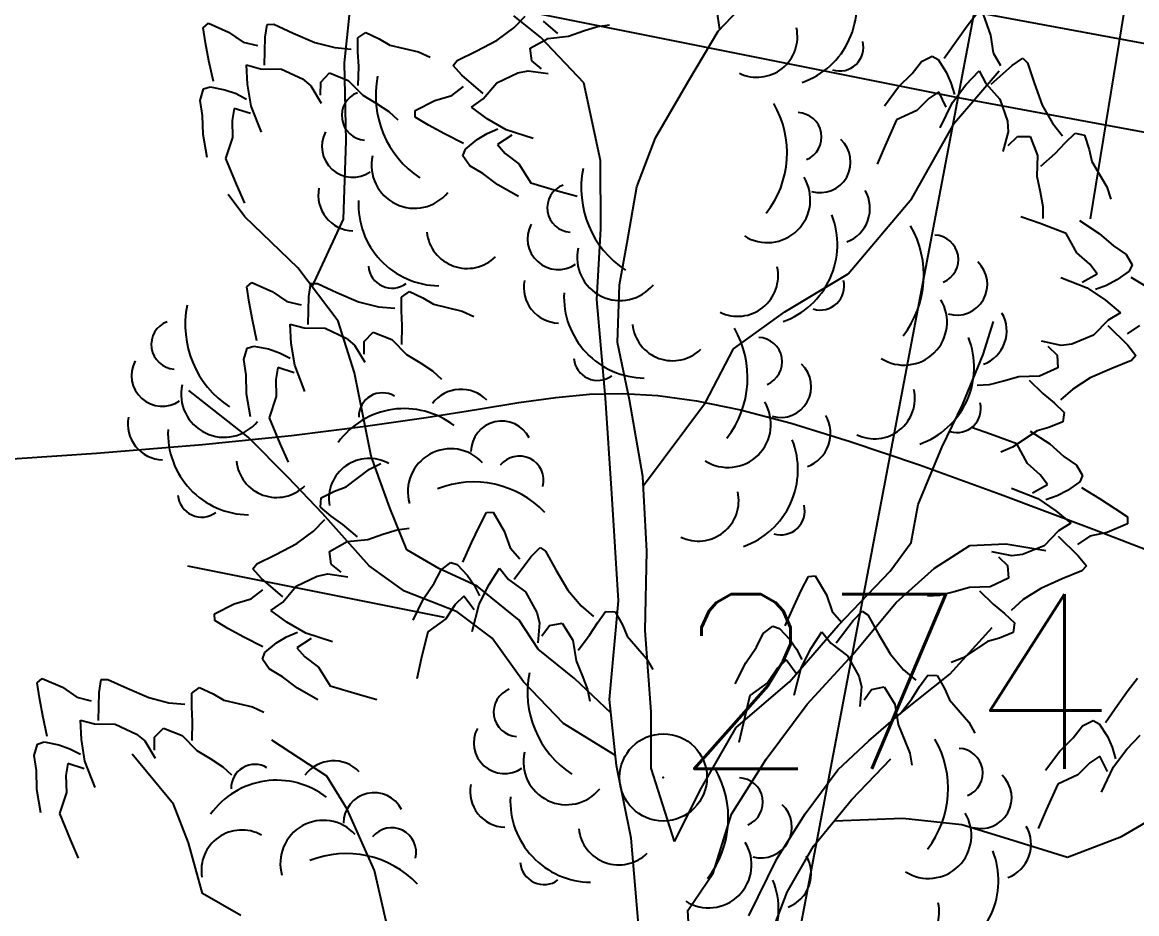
# Model space of a CAD drawing. Header units: millimetres. Extents: x 524954 to 526204, y 9523489 to 9524010.
# Drawn here: x 525439.51 to 525445.9, y 9523640.86 to 9523645.97 of the extents above; entities that cross this region are included whole.
import ezdxf

# ---------------------------------------------------------------- set-up
doc = ezdxf.new("R2010")
doc.units = ezdxf.units.MM
doc.header["$PDMODE"] = 32
doc.header["$PDSIZE"] = 0.5
for name, pattern in [('ACAD_ISO12W100', [21, 12, -3, 0, -3, 0, -3]), ('AXES2', [28.575, 19.05, -3.175, 3.175, -3.175]), ('T1', [13, 3, -10])]:
    doc.linetypes.add(name, pattern=pattern)
for name, color, linetype in [('Arbre', 34, 'ACAD_ISO12W100'), ('CN_05_00', 6, 'Continuous'), ("Route - Bretelle d'entrée - Tabulations", 7, 'Continuous'), ('Route - Route de la corniche de Brazzaville - Restitution en plan - Axe', 1, 'AXES2'), ('Route - Route de la corniche de Brazzaville - Restitution en plan - GEM_1_2TPC', 7, 'Continuous'), ('Route - Route de la corniche de Brazzaville - Restitution en plan - GEM_VOIE 1', 7, 'Continuous'), ('Route - Route de la corniche de Brazzaville - Tabulations', 7, 'Continuous'), ('TopoAlt', 3, 'Continuous'), ('TOPOJIS', 7, 'Continuous')]:
    doc.layers.add(name, color=color, linetype=linetype)
doc.styles.add('Simplex 1.0', font='Simplex.shx', dxfattribs={"width": 0.99, "height": 1})

# ---------------------------------------------------------------- blocks, each defined once
blk = doc.blocks.new('TCPOINT M')
at = {"color": 0}
blk.add_point((0, 0), dxfattribs=at)
at = {"layer": 'TopoAlt', "style": 'Simplex 1.0', "width": 0.99}
blk.add_attdef('ALT', (0.15, 0.15), '', height=1, dxfattribs=at)
blk = doc.blocks.new('v088')
at = {"linetype": 'Continuous'}
for p, q in [((0.3448, 10.1217), (0.2693, 10.6145)), ((-1.8059, 9.9306), (-1.7492, 10.4915)), ((0.3358, 10.1122), (0.6339, 10.4293)), ((-0.6834, 10.0784), (-0.8352, 10.1996)), ((0.1676, 9.8288), (0.3358, 10.1122)), ((-0.4354, 9.8162), (-0.6834, 10.0784)), ((-1.7966, 9.483), (-1.8059, 9.9306)), ((1.6901, 9.587), (1.945, 9.8846)), ((-0.339, 9.3704), (-0.4354, 9.8162)), ((-0.0246, 9.5014), (0.1676, 9.8288)), ((1.4442, 9.1527), (1.6901, 9.587)), ((-1.8121, 9.0349), (-1.7966, 9.483)), ((-0.1306, 9.2193), (-0.0246, 9.5014)), ((-0.337, 8.9787), (-0.339, 9.3704)), ((-0.1861, 8.901), (-0.1306, 9.2193)), ((-2.3783, 9.048), (-2.4742, 9.1766)), ((1.08, 8.7222), (1.4442, 9.1527)), ((-2.0737, 8.7558), (-2.3783, 9.048)), ((-1.992, 8.6473), (-1.8121, 9.0349)), ((-0.3597, 8.574), (-0.337, 8.9787)), ((-0.2308, 8.6575), (-0.1861, 8.901)), ((-1.8434, 8.4497), (-2.0737, 8.7558)), ((0.7177, 8.5032), (1.08, 8.7222)), ((-0.2426, 8.3277), (-0.2308, 8.6575)), ((-0.3105, 8.0091), (-0.3597, 8.574)), ((0.4236, 8.2918), (0.7177, 8.5032)), ((-1.7501, 8.1531), (-1.8434, 8.4497)), ((1.8546, 8.2596), (1.9129, 8.4473)), ((-0.1735, 7.9995), (-0.2426, 8.3277)), ((0.2621, 7.9837), (0.4236, 8.2918)), ((1.7363, 7.971), (1.8546, 8.2596)), ((-1.6531, 7.6763), (-1.7501, 8.1531)), ((-2.3581, 7.786), (-2.6995, 8.0525)), ((-0.2742, 7.4626), (-0.3105, 8.0091)), ((-0.0959, 7.5596), (-0.1735, 7.9995)), ((-0.0934, 7.5087), (0.2621, 7.9837)), ((1.617, 7.726), (1.7363, 7.971)), ((-2.1294, 7.5544), (-2.3581, 7.786)), ((-1.5474, 7.38), (-1.6531, 7.6763)), ((1.4808, 7.3998), (1.617, 7.726)), ((-1.9323, 7.3471), (-2.1294, 7.5544)), ((-0.0745, 7.1309), (-0.0959, 7.5596)), ((-0.2365, 6.8477), (-0.2742, 7.4626)), ((-1.6648, 7.048), (-1.9323, 7.3471)), ((-1.4491, 7.1395), (-1.5474, 7.38)), ((1.4418, 7.1813), (1.4808, 7.3998)), ((1.3209, 7.0171), (1.4418, 7.1813)), ((1.5755, 7.0348), (1.778, 7.1634)), ((1.778, 7.1634), (1.983, 7.1739)), ((1.983, 7.1739), (2.2139, 7.1352)), ((-1.2665, 7.0314), (-1.4491, 7.1395)), ((-0.0837, 6.6768), (-0.0745, 7.1309)), ((-1.4628, 6.9029), (-1.6648, 7.048)), ((-1.0467, 6.9303), (-1.2665, 7.0314)), ((1.3557, 6.8374), (1.5755, 7.0348)), ((1.0227, 6.7061), (1.3209, 7.0171)), ((-1.1618, 6.7848), (-1.4628, 6.9029)), ((-0.8063, 6.7363), (-1.0467, 6.9303)), ((-0.2869, 6.2807), (-0.2365, 6.8477)), ((1.107, 6.54), (1.3557, 6.8374)), ((-0.9597, 6.6336), (-1.1618, 6.7848)), ((-0.6972, 6.5707), (-0.8063, 6.7363)), ((-0.0491, 6.2111), (-0.0837, 6.6768)), ((0.7433, 6.3831), (1.0227, 6.7061)), ((1.6628, 6.4272), (1.906, 6.6935)), ((-0.7803, 6.3824), (-0.9597, 6.6336)), ((-0.4884, 6.4009), (-0.6972, 6.5707)), ((0.8455, 6.2546), (1.107, 6.54)), ((-0.2789, 6.2036), (-0.4884, 6.4009)), ((1.3814, 6.2037), (1.6628, 6.4272)), ((-0.5514, 6.1446), (-0.7803, 6.3824)), ((0.4379, 6.1217), (0.7433, 6.3831)), ((-0.2479, 5.9022), (-0.2869, 6.2807)), ((-0.0486, 5.8877), (-0.0491, 6.2111)), ((0.6096, 5.9388), (0.8455, 6.2546)), ((1.1982, 6.0444), (1.3814, 6.2037)), ((-0.2539, 5.9607), (-0.5514, 6.1446)), ((0.2399, 5.7756), (0.4379, 6.1217)), ((-1.9071, 5.8427), (-2.2223, 6.0475)), ((1.0213, 5.879), (1.1982, 6.0444)), ((-2.7868, 5.6812), (-3.0229, 5.9686)), ((1.0995, 5.7065), (1.3247, 5.9413)), ((-0.1646, 5.4873), (-0.2479, 5.9022)), ((0.0846, 5.4676), (-0.0486, 5.8877)), ((0.4109, 5.6237), (0.6096, 5.9388)), ((0.8338, 5.6263), (1.0213, 5.879)), ((-1.7911, 5.6523), (-1.9071, 5.8427)), ((0.0846, 5.4676), (0.2399, 5.7756)), ((2.6462, 5.4963), (3.1193, 5.7735)), ((0.8812, 5.4407), (1.0995, 5.7065)), ((-2.7013, 5.4591), (-2.7868, 5.6812)), ((-1.6346, 5.3011), (-1.7911, 5.6523)), ((0.3061, 5.2857), (0.4109, 5.6237)), ((0.6713, 5.3679), (0.8338, 5.6263)), ((1.0006, 5.5861), (1.394, 5.6007)), ((1.394, 5.6007), (1.7306, 5.5642)), ((1.7306, 5.5642), (1.9997, 5.4827)), ((2.3377, 5.3779), (2.6462, 5.4963)), ((-2.6206, 5.1685), (-2.7013, 5.4591)), ((-0.1073, 4.8293), (-0.1646, 5.4873)), ((0.7312, 5.1764), (0.8812, 5.4407)), ((1.9997, 5.4827), (2.3377, 5.3779)), ((0.5102, 5.0412), (0.6713, 5.3679)), ((-1.5592, 4.9668), (-1.6346, 5.3011)), ((0.1613, 5.0712), (0.3061, 5.2857)), ((0.6191, 4.888), (0.7312, 5.1764)), ((-2.4003, 5.0425), (-2.6206, 5.1685)), ((0.1717, 4.8724), (0.1613, 5.0712))]:
    blk.add_line(p, q, dxfattribs=at)
at = {"color": 3, "linetype": 'Continuous'}
for p, q in [((-2.6162, 10.1323), (-2.587, 10.1577)), ((-2.587, 10.1577), (-2.4712, 10.1066)), ((-0.8359, 10.1311), (-0.7709, 10.1978)), ((-0.5833, 10.0982), (-0.6662, 10.1688)), ((1.7617, 10.1424), (1.8156, 10.2117)), ((1.8541, 10.2078), (1.8964, 10.0886)), ((-2.6028, 10.0456), (-2.6162, 10.1323)), ((-2.4712, 10.1066), (-2.3879, 10.0492)), ((-2.2608, 10.0773), (-2.2494, 10.1511)), ((-2.2494, 10.1511), (-2.2113, 10.1522)), ((-2.2113, 10.1522), (-2.101, 10.101)), ((-2.101, 10.101), (-1.977, 10.0475)), ((-1.7301, 10.0737), (-1.6848, 10.1049)), ((-1.6848, 10.1049), (-1.6075, 10.069)), ((-0.9313, 10.0604), (-0.8359, 10.1311)), ((-0.5231, 10.0829), (-0.4378, 10.1134)), ((-0.4378, 10.1134), (-0.3559, 10.1397)), ((-0.3559, 10.1397), (-0.2873, 10.1487)), ((1.7002, 10.0578), (1.7617, 10.1424)), ((-2.5835, 9.9428), (-2.6028, 10.0456)), ((-2.3879, 10.0492), (-2.3057, 10.0298)), ((-2.2643, 9.9167), (-2.2608, 10.0773)), ((-1.977, 10.0475), (-1.8618, 10.0181)), ((-1.7305, 9.9947), (-1.7301, 10.0737)), ((-1.6075, 10.069), (-1.5466, 10.0327)), ((-1.5466, 10.0327), (-1.3822, 9.9939)), ((-1.0512, 9.9981), (-0.9313, 10.0604)), ((-0.7431, 10.0152), (-0.6418, 10.0712)), ((-0.6418, 10.0712), (-0.5231, 10.0829)), ((1.631, 9.9578), (1.7002, 10.0578)), ((1.8964, 10.0886), (1.9118, 9.9886)), ((-1.8618, 10.0181), (-1.7691, 10.0099)), ((-1.7254, 9.9105), (-1.7305, 9.9947)), ((-1.3822, 9.9939), (-1.316, 9.9632)), ((-1.1606, 9.945), (-1.0512, 9.9981)), ((-0.7336, 9.9427), (-0.7431, 10.0152)), ((1.5002, 9.9386), (1.5617, 9.9693)), ((1.5617, 9.9693), (1.5963, 9.9501)), ((1.9118, 9.9886), (1.9541, 9.9155)), ((-2.5582, 9.8238), (-2.5835, 9.9428)), ((-2.3678, 9.9191), (-2.2883, 9.8969)), ((-2.3619, 9.8077), (-2.3678, 9.9191)), ((-1.7277, 9.8016), (-1.7254, 9.9105)), ((-1.1838, 9.9148), (-1.1606, 9.945)), ((-1.1339, 9.8592), (-1.1838, 9.9148)), ((-0.677, 9.8958), (-0.7336, 9.9427)), ((1.4463, 9.8693), (1.5002, 9.9386)), ((1.5963, 9.9501), (1.6425, 9.877)), ((1.9002, 9.8078), (2.0195, 9.9155)), ((2.0195, 9.9155), (2.081, 9.9578)), ((2.081, 9.9578), (2.1079, 9.9309)), ((2.1079, 9.9309), (2.1464, 9.8155)), ((-2.2883, 9.8969), (-2.1685, 9.895)), ((-2.1685, 9.895), (-2.0471, 9.8386)), ((-2.0471, 9.8386), (-1.9997, 9.7992)), ((-1.9432, 9.8199), (-1.893, 9.873)), ((-1.893, 9.873), (-1.7856, 9.8299)), ((-1.0116, 9.755), (-1.1339, 9.8592)), ((-0.9342, 9.8156), (-0.8138, 9.874)), ((-0.8138, 9.874), (-0.7533, 9.8858)), ((-0.7533, 9.8858), (-0.6387, 9.8698)), ((1.3694, 9.7924), (1.4463, 9.8693)), ((1.6425, 9.877), (1.6694, 9.8155)), ((1.7541, 9.8039), (1.831, 9.8847)), ((1.831, 9.8847), (1.8695, 9.8116)), ((-2.634, 9.7155), (-2.6142, 9.7814)), ((-2.6142, 9.7814), (-2.5764, 9.7933)), ((-2.5764, 9.7933), (-2.4916, 9.7768)), ((-2.4916, 9.7768), (-2.4283, 9.7541)), ((-2.3419, 9.6831), (-2.3619, 9.8077)), ((-1.9997, 9.7992), (-1.9397, 9.7002)), ((-1.9438, 9.7464), (-1.9432, 9.8199)), ((-1.7856, 9.8299), (-1.7015, 9.7452)), ((-1.1923, 9.7429), (-1.1254, 9.7944)), ((-1.0114, 9.724), (-0.9342, 9.8156)), ((1.2886, 9.6847), (1.3694, 9.7924)), ((1.6694, 9.8155), (1.6887, 9.7501)), ((1.6771, 9.7039), (1.7541, 9.8039)), ((1.8695, 9.8116), (1.9502, 9.7232)), ((2.1464, 9.8155), (2.1926, 9.6885)), ((-2.6206, 9.6288), (-2.634, 9.7155)), ((-2.4283, 9.7541), (-2.3676, 9.7232)), ((-1.7015, 9.7452), (-1.624, 9.6985)), ((-1.4022, 9.6572), (-1.2895, 9.7147)), ((-1.2895, 9.7147), (-1.1923, 9.7429)), ((-1.0789, 9.6763), (-1.0114, 9.724)), ((1.5425, 9.727), (1.4733, 9.6578)), ((1.6002, 9.7655), (1.5425, 9.727)), ((1.6425, 9.677), (1.6002, 9.7655)), ((1.9502, 9.7232), (1.9925, 9.5962)), ((-2.4395, 9.6694), (-2.4511, 9.6011)), ((-2.3461, 9.6395), (-2.4395, 9.6694)), ((-2.2831, 9.5325), (-2.3419, 9.6831)), ((-1.624, 9.6985), (-1.5519, 9.6516)), ((-1.5519, 9.6516), (-1.5015, 9.6041)), ((-1.401, 9.6186), (-1.4022, 9.6572)), ((-0.9888, 9.6106), (-1.0789, 9.6763)), ((1.4733, 9.6578), (1.3579, 9.6039)), ((1.6079, 9.5578), (1.6771, 9.7039)), ((2.1926, 9.6885), (2.2503, 9.5847)), ((-2.6175, 9.52), (-2.6206, 9.6288)), ((-2.4511, 9.6011), (-2.4483, 9.5032)), ((-1.3254, 9.5742), (-1.401, 9.6186)), ((-0.8796, 9.5473), (-0.9888, 9.6106)), ((1.3579, 9.6039), (1.2925, 9.4577)), ((1.9925, 9.5962), (1.9964, 9.5347)), ((2.2503, 9.5847), (2.308, 9.5116)), ((-2.5946, 9.3874), (-2.6175, 9.52)), ((-1.2335, 9.5242), (-1.3254, 9.5742)), ((-1.1253, 9.4685), (-1.2335, 9.5242)), ((-1.0467, 9.4905), (-0.9892, 9.5252)), ((-0.9892, 9.5252), (-0.9269, 9.5527)), ((-0.7257, 9.4976), (-0.8796, 9.5473)), ((1.9964, 9.5347), (1.9656, 9.4231)), ((2.3233, 9.4731), (2.381, 9.527)), ((2.381, 9.527), (2.4349, 9.5154)), ((-2.4483, 9.5032), (-2.4883, 9.3823)), ((-1.1132, 9.4352), (-1.0467, 9.4905)), ((-0.8484, 9.5165), (-0.9306, 9.463)), ((-0.9306, 9.463), (-0.885, 9.4108)), ((1.2925, 9.4577), (1.2463, 9.35)), ((1.9964, 9.4577), (2.0502, 9.5077)), ((2.0502, 9.5077), (2.1233, 9.5077)), ((2.1233, 9.5077), (2.1656, 9.4)), ((2.2657, 9.4116), (2.3233, 9.4731)), ((2.4349, 9.5154), (2.4618, 9.4347)), ((-1.1278, 9.3984), (-1.1132, 9.4352)), ((-1.0892, 9.3413), (-1.1278, 9.3984)), ((-0.885, 9.4108), (-0.8073, 9.3511)), ((2.1656, 9.4), (2.1618, 9.2808)), ((2.1849, 9.3385), (2.2657, 9.4116)), ((2.4618, 9.4347), (2.4772, 9.3654)), ((-2.4883, 9.3823), (-2.4269, 9.2344)), ((-1.0136, 9.2969), (-1.0892, 9.3413)), ((-0.8073, 9.3511), (-0.7389, 9.2437)), ((2.4772, 9.3654), (2.5618, 9.2193)), ((-0.9273, 9.2307), (-1.0136, 9.2969)), ((2.1618, 9.2808), (2.181, 9.1923)), ((-2.4269, 9.2344), (-2.3802, 9.1269)), ((-0.81, 9.1646), (-0.9273, 9.2307)), ((-0.7389, 9.2437), (-0.5855, 9.1979)), ((-0.5855, 9.1979), (-0.4727, 9.1661)), ((2.5618, 9.2193), (2.5849, 9.15)), ((2.181, 9.1923), (2.1964, 9.1077)), ((2.1964, 9.1077), (2.1964, 9.0385)), ((2.1801, 9.009), (2.0697, 9.0483)), ((2.3301, 8.953), (2.1801, 9.009)), ((2.4064, 9.0272), (2.519, 8.9533)), ((2.3912, 8.8412), (2.3301, 8.953)), ((2.519, 8.9533), (2.6006, 8.8814)), ((2.6006, 8.8814), (2.6731, 8.832)), ((2.4646, 8.7765), (2.3912, 8.8412)), ((2.6731, 8.832), (2.7077, 8.7725)), ((2.5067, 8.7213), (2.4646, 8.7765)), ((2.7077, 8.7725), (2.6907, 8.7368)), ((2.2998, 8.7005), (2.4501, 8.6406)), ((2.421, 8.6735), (2.5067, 8.7213)), ((2.6907, 8.7368), (2.6207, 8.6861)), ((2.7005, 8.7027), (2.8047, 8.6399)), ((-2.3661, 8.6466), (-2.3369, 8.6719)), ((-2.3527, 8.5599), (-2.3661, 8.6466)), ((-2.3369, 8.6719), (-2.2212, 8.6209)), ((-2.0108, 8.5916), (-1.9993, 8.6654)), ((-1.9993, 8.6654), (-1.9613, 8.6665)), ((-1.9613, 8.6665), (-1.8509, 8.6153)), ((2.4501, 8.6406), (2.5548, 8.5702)), ((2.5609, 8.6554), (2.4969, 8.632)), ((2.6207, 8.6861), (2.5609, 8.6554)), ((-2.3334, 8.4571), (-2.3527, 8.5599)), ((-2.2212, 8.6209), (-2.1379, 8.5634)), ((-2.1379, 8.5634), (-2.0557, 8.544)), ((-2.0143, 8.4309), (-2.0108, 8.5916)), ((-1.8509, 8.6153), (-1.7269, 8.5617)), ((-1.7269, 8.5617), (-1.6118, 8.5324)), ((-1.4805, 8.509), (-1.4801, 8.5879)), ((-1.4801, 8.5879), (-1.4347, 8.6192)), ((-1.4347, 8.6192), (-1.3575, 8.5833)), ((-1.3575, 8.5833), (-1.2966, 8.547)), ((2.5548, 8.5702), (2.6402, 8.4985)), ((-1.6118, 8.5324), (-1.519, 8.5242)), ((-1.4754, 8.4248), (-1.4805, 8.509)), ((-1.2966, 8.547), (-1.1322, 8.5082)), ((-1.1322, 8.5082), (-1.066, 8.4775)), ((2.6402, 8.4985), (2.5697, 8.4555)), ((-2.3082, 8.3381), (-2.3334, 8.4571)), ((-2.1178, 8.4334), (-2.0382, 8.4112)), ((-2.1118, 8.322), (-2.1178, 8.4334)), ((2.5697, 8.4555), (2.4865, 8.3693)), ((-2.0382, 8.4112), (-1.9184, 8.4092)), ((-1.9184, 8.4092), (-1.7971, 8.3529)), ((-1.6931, 8.3341), (-1.643, 8.3873)), ((-1.643, 8.3873), (-1.5356, 8.3441)), ((-1.4776, 8.3159), (-1.4754, 8.4248)), ((2.4865, 8.3693), (2.3625, 8.3191)), ((2.5678, 8.4245), (2.6828, 8.3123)), ((2.749, 8.4244), (2.6787, 8.3776)), ((-2.3641, 8.2956), (-2.3264, 8.3076)), ((-2.3264, 8.3076), (-2.2415, 8.291)), ((-2.0919, 8.1974), (-2.1118, 8.322)), ((-1.7971, 8.3529), (-1.7497, 8.3134)), ((-1.7497, 8.3134), (-1.6897, 8.2145)), ((-1.6937, 8.2606), (-1.6931, 8.3341)), ((-1.5356, 8.3441), (-1.4515, 8.2595)), ((2.3013, 8.3113), (2.188, 8.335)), ((2.2245, 8.3065), (2.2778, 8.2559)), ((2.3625, 8.3191), (2.3013, 8.3113)), ((2.6828, 8.3123), (2.7289, 8.2536)), ((-2.384, 8.2298), (-2.3641, 8.2956)), ((-2.2415, 8.291), (-2.1783, 8.2684)), ((-2.1783, 8.2684), (-2.1175, 8.2375)), ((-1.4515, 8.2595), (-1.374, 8.2128)), ((2.2778, 8.2559), (2.2824, 8.183)), ((2.7289, 8.2536), (2.7037, 8.225)), ((-2.3706, 8.1431), (-2.384, 8.2298)), ((-2.1895, 8.1837), (-2.2011, 8.1153)), ((-2.0961, 8.1537), (-2.1895, 8.1837)), ((-2.0331, 8.0467), (-2.0919, 8.1974)), ((-1.374, 8.2128), (-1.3019, 8.1659)), ((2.2824, 8.183), (2.1776, 8.1339)), ((2.591, 8.1793), (2.4672, 8.1253)), ((2.7037, 8.225), (2.591, 8.1793)), ((-2.3674, 8.0343), (-2.3706, 8.1431)), ((-2.2011, 8.1153), (-2.1982, 8.0174)), ((-1.3019, 8.1659), (-1.2515, 8.1184)), ((2.0584, 8.1303), (1.9713, 8.1055)), ((2.1776, 8.1339), (2.0584, 8.1303)), ((2.4672, 8.1253), (2.3672, 8.0611)), ((1.8878, 8.0848), (1.8187, 8.0804)), ((1.9713, 8.1055), (1.8878, 8.0848)), ((2.1174, 8.1109), (2.1954, 8.0349)), ((2.3672, 8.0611), (2.2979, 7.9989)), ((-2.3445, 7.9016), (-2.3674, 8.0343)), ((-2.1982, 8.0174), (-2.2383, 7.8966)), ((2.1954, 8.0349), (2.2605, 7.9811)), ((2.2605, 7.9811), (2.3179, 7.927)), ((2.3179, 7.927), (2.3098, 7.8725)), ((-2.2383, 7.8966), (-2.1768, 7.7487)), ((2.3098, 7.8725), (2.2308, 7.8405)), ((1.8965, 7.8022), (1.7861, 7.8414)), ((2.0465, 7.7461), (1.8965, 7.8022)), ((2.1627, 7.8208), (2.0222, 7.7271)), ((2.1227, 7.8203), (2.2353, 7.7465)), ((2.2308, 7.8405), (2.1627, 7.8208)), ((-2.1768, 7.7487), (-2.1302, 7.6412)), ((2.1075, 7.6343), (2.0465, 7.7461)), ((2.2353, 7.7465), (2.3169, 7.6746)), ((2.0222, 7.7271), (1.9545, 7.6997)), ((2.3169, 7.6746), (2.3894, 7.6252)), ((-1.7972, 7.4997), (-1.6632, 7.6026)), ((-1.6632, 7.6026), (-1.5976, 7.6345)), ((2.1809, 7.5696), (2.1075, 7.6343)), ((2.3894, 7.6252), (2.424, 7.5657)), ((2.223, 7.5144), (2.1809, 7.5696)), ((2.424, 7.5657), (2.407, 7.5299)), ((-1.9404, 7.4382), (-1.8638, 7.4754)), ((-1.8638, 7.4754), (-1.7972, 7.4997)), ((2.0162, 7.4937), (2.1664, 7.4338)), ((2.1373, 7.4666), (2.223, 7.5144)), ((2.337, 7.4793), (2.2772, 7.4485)), ((2.407, 7.5299), (2.337, 7.4793)), ((2.4169, 7.4959), (2.521, 7.4331)), ((-1.9448, 7.3833), (-1.9404, 7.4382)), ((2.1664, 7.4338), (2.2711, 7.3633)), ((2.2772, 7.4485), (2.2132, 7.4252)), ((2.521, 7.4331), (2.6094, 7.377)), ((-1.8839, 7.3331), (-1.9448, 7.3833)), ((-1.0336, 7.2746), (-0.9936, 7.3527)), ((-0.9936, 7.3527), (-0.9551, 7.3561)), ((-0.9551, 7.3561), (-0.8913, 7.2468)), ((2.2711, 7.3633), (2.3565, 7.2916)), ((2.6094, 7.377), (2.6819, 7.3276)), ((-1.985, 7.2461), (-1.9201, 7.3129)), ((-1.8154, 7.2839), (-1.8839, 7.3331)), ((-1.7325, 7.2133), (-1.8154, 7.2839)), ((2.3565, 7.2916), (2.286, 7.2486)), ((2.6805, 7.289), (2.5641, 7.2392)), ((2.6819, 7.3276), (2.6805, 7.289)), ((-2.0805, 7.1754), (-1.985, 7.2461)), ((-1.6722, 7.1979), (-1.587, 7.2285)), ((-1.587, 7.2285), (-1.5051, 7.2548)), ((-1.5051, 7.2548), (-1.4365, 7.2638)), ((-1.0783, 7.18), (-1.0336, 7.2746)), ((-0.8913, 7.2468), (-0.8575, 7.1514)), ((2.286, 7.2486), (2.2028, 7.1624)), ((2.2841, 7.2177), (2.3991, 7.1055)), ((2.5641, 7.2392), (2.4653, 7.2176)), ((-2.2004, 7.1132), (-2.0805, 7.1754)), ((-1.8923, 7.1303), (-1.791, 7.1862)), ((-1.791, 7.1862), (-1.6722, 7.1979)), ((-1.1277, 7.0688), (-1.0783, 7.18)), ((2.2028, 7.1624), (2.0788, 7.1122)), ((2.4653, 7.2176), (2.395, 7.1707)), ((-2.3098, 7.06), (-2.2004, 7.1132)), ((-1.8828, 7.0578), (-1.8923, 7.1303)), ((-0.8575, 7.1514), (-0.8023, 7.0875)), ((-0.8351, 6.9716), (-0.7381, 7.0997)), ((-0.7381, 7.0997), (-0.6855, 7.1528)), ((-0.6855, 7.1528), (-0.654, 7.1313)), ((-0.654, 7.1313), (-0.5947, 7.0251)), ((2.0176, 7.1045), (1.9044, 7.1282)), ((1.9408, 7.0996), (1.9941, 7.049)), ((2.0788, 7.1122), (2.0176, 7.1045)), ((2.3991, 7.1055), (2.4452, 7.0467)), ((-2.333, 7.0298), (-2.3098, 7.06)), ((-2.283, 6.9743), (-2.333, 7.0298)), ((-1.8262, 7.0109), (-1.8828, 7.0578)), ((-1.2526, 7.0255), (-1.1978, 7.0672)), ((-1.1978, 7.0672), (-1.1602, 7.0548)), ((-1.1602, 7.0548), (-1.1012, 6.9916)), ((-0.978, 6.9406), (-0.9175, 7.0343)), ((-0.9175, 7.0343), (-0.8661, 6.9697)), ((1.9941, 7.049), (1.9988, 6.9761)), ((2.4452, 7.0467), (2.4201, 7.0181)), ((-2.1607, 6.8701), (-2.283, 6.9743)), ((-2.0833, 6.9307), (-1.963, 6.9891)), ((-1.963, 6.9891), (-1.9025, 7.0009)), ((-1.9025, 7.0009), (-1.7879, 6.9849)), ((-1.2925, 6.9474), (-1.2526, 7.0255)), ((-1.1012, 6.9916), (-1.0633, 6.9361)), ((-0.8661, 6.9697), (-0.7702, 6.8978)), ((-0.5947, 7.0251), (-0.5257, 6.909)), ((0.8128, 6.9092), (0.8527, 6.9872)), ((0.8527, 6.9872), (0.8913, 6.9906)), ((0.8913, 6.9906), (0.9551, 6.8814)), ((1.9988, 6.9761), (1.8939, 6.9271)), ((2.3073, 6.9725), (2.1835, 6.9184)), ((2.4201, 7.0181), (2.3073, 6.9725)), ((-2.3415, 6.858), (-2.2745, 6.9095)), ((-2.1606, 6.8391), (-2.0833, 6.9307)), ((-1.3538, 6.8575), (-1.2925, 6.9474)), ((-1.0633, 6.9361), (-1.0322, 6.8755)), ((-1.0349, 6.828), (-0.978, 6.9406)), ((-0.5257, 6.909), (-0.4496, 6.8178)), ((0.7681, 6.8145), (0.8128, 6.9092)), ((1.6876, 6.8986), (1.6041, 6.8779)), ((1.7747, 6.9234), (1.6876, 6.8986)), ((1.8939, 6.9271), (1.7747, 6.9234)), ((1.8337, 6.904), (1.9118, 6.828)), ((2.1835, 6.9184), (2.0835, 6.8543)), ((-2.4387, 6.8298), (-2.3415, 6.858)), ((-2.228, 6.7914), (-2.1606, 6.8391)), ((-1.413, 6.7366), (-1.3538, 6.8575)), ((-1.122, 6.8741), (-1.1715, 6.8255)), ((-1.0639, 6.7951), (-1.122, 6.8741)), ((-0.7702, 6.8978), (-0.705, 6.781)), ((0.9551, 6.8814), (0.9888, 6.786)), ((1.6041, 6.8779), (1.535, 6.8736)), ((2.0835, 6.8543), (2.0142, 6.7921)), ((-2.5514, 6.7723), (-2.4387, 6.8298)), ((-2.5502, 6.7337), (-2.5514, 6.7723)), ((-2.1379, 6.7256), (-2.228, 6.7914)), ((-1.1715, 6.8255), (-1.2266, 6.7446)), ((-1.0757, 6.6715), (-1.0349, 6.828)), ((-0.705, 6.781), (-0.6897, 6.7213)), ((-0.4496, 6.8178), (-0.3793, 6.7567)), ((-0.357, 6.7218), (-0.3104, 6.7855)), ((-0.3104, 6.7855), (-0.2553, 6.7842)), ((-0.2553, 6.7842), (-0.2138, 6.7099)), ((0.7187, 6.7034), (0.7681, 6.8145)), ((0.9888, 6.786), (1.0441, 6.7221)), ((1.1083, 6.7343), (1.1609, 6.7873)), ((1.1609, 6.7873), (1.1923, 6.7659)), ((1.9118, 6.828), (1.9768, 6.7743)), ((1.9768, 6.7743), (2.0342, 6.7201)), ((-2.4746, 6.6893), (-2.5502, 6.7337)), ((-2.0288, 6.6624), (-2.1379, 6.7256)), ((-1.2266, 6.7446), (-1.3299, 6.6702)), ((-0.6897, 6.7213), (-0.6991, 6.6059)), ((-0.6318, 6.7049), (-0.56, 6.7185)), ((-0.56, 6.7185), (-0.4983, 6.6206)), ((-0.4022, 6.6506), (-0.357, 6.7218)), ((-0.2138, 6.7099), (-0.1857, 6.6447)), ((1.0112, 6.6062), (1.1083, 6.7343)), ((1.1923, 6.7659), (1.2517, 6.6597)), ((2.0342, 6.7201), (2.0261, 6.6656)), ((-2.3827, 6.6392), (-2.4746, 6.6893)), ((-2.1384, 6.6402), (-2.076, 6.6678)), ((-1.8748, 6.6127), (-2.0288, 6.6624)), ((-1.3299, 6.6702), (-1.3669, 6.5144)), ((-0.6753, 6.6457), (-0.6318, 6.7049)), ((-0.4679, 6.5637), (-0.4022, 6.6506)), ((-0.1857, 6.6447), (-0.0753, 6.5169)), ((0.5538, 6.582), (0.5938, 6.6601)), ((0.5938, 6.6601), (0.6485, 6.7018)), ((0.6485, 6.7018), (0.6861, 6.6893)), ((0.6861, 6.6893), (0.7451, 6.6262)), ((0.8684, 6.5752), (0.9289, 6.6689)), ((0.9289, 6.6689), (0.9803, 6.6043)), ((1.2517, 6.6597), (1.3207, 6.5436)), ((2.0261, 6.6656), (1.9472, 6.6337)), ((-2.2745, 6.5836), (-2.3827, 6.6392)), ((-2.2624, 6.5503), (-2.1959, 6.6055)), ((-2.1959, 6.6055), (-2.1384, 6.6402)), ((-1.9976, 6.6315), (-2.0798, 6.5781)), ((-0.4983, 6.6206), (-0.4798, 6.5027)), ((0.4926, 6.4921), (0.5538, 6.582)), ((0.7451, 6.6262), (0.7831, 6.5707)), ((0.9803, 6.6043), (1.0762, 6.5324)), ((1.879, 6.6139), (1.7385, 6.5203)), ((1.9472, 6.6337), (1.879, 6.6139)), ((-2.2769, 6.5134), (-2.2624, 6.5503)), ((-2.0798, 6.5781), (-2.0342, 6.5259)), ((-2.0342, 6.5259), (-1.9565, 6.4662)), ((-0.0753, 6.5169), (-0.0397, 6.4532)), ((0.7831, 6.5707), (0.8142, 6.5101)), ((0.8114, 6.4626), (0.8684, 6.5752)), ((1.0762, 6.5324), (1.1414, 6.4156)), ((1.3207, 6.5436), (1.3968, 6.4523)), ((1.7385, 6.5203), (1.6708, 6.4929)), ((-2.2384, 6.4564), (-2.2769, 6.5134)), ((-2.1628, 6.412), (-2.2384, 6.4564)), ((-1.9565, 6.4662), (-1.8881, 6.3588)), ((-1.3669, 6.5144), (-1.3922, 6.3999)), ((-0.4798, 6.5027), (-0.4444, 6.4194)), ((0.4333, 6.3712), (0.4926, 6.4921)), ((0.6749, 6.4601), (0.6198, 6.3792)), ((0.7244, 6.5087), (0.6749, 6.4601)), ((0.7824, 6.4297), (0.7244, 6.5087)), ((0.7707, 6.306), (0.8114, 6.4626)), ((1.3968, 6.4523), (1.4671, 6.3913)), ((-3.5682, 6.3771), (-3.539, 6.4025)), ((-3.539, 6.4025), (-3.4232, 6.3514)), ((-3.2129, 6.3221), (-3.2014, 6.3959)), ((-3.2014, 6.3959), (-3.1633, 6.397)), ((-3.1633, 6.397), (-3.053, 6.3458)), ((-2.0765, 6.3457), (-2.1628, 6.412)), ((-0.4444, 6.4194), (-0.4135, 6.3391)), ((1.1414, 6.4156), (1.1567, 6.3559)), ((1.4894, 6.3564), (1.536, 6.4201)), ((1.536, 6.4201), (1.5911, 6.4188)), ((1.5911, 6.4188), (1.6326, 6.3444)), ((2.6849, 6.3343), (2.7388, 6.4036)), ((-3.5548, 6.2904), (-3.5682, 6.3771)), ((-3.4232, 6.3514), (-3.3399, 6.2939)), ((-3.053, 6.3458), (-2.929, 6.2922)), ((-2.6821, 6.3185), (-2.6368, 6.3497)), ((-2.6368, 6.3497), (-2.5596, 6.3138)), ((-1.9592, 6.2797), (-2.0765, 6.3457)), ((-1.8881, 6.3588), (-1.7347, 6.313)), ((-0.4135, 6.3391), (-0.4006, 6.2711)), ((0.6198, 6.3792), (0.5164, 6.3047)), ((1.1567, 6.3559), (1.1472, 6.2405)), ((1.171, 6.2803), (1.2146, 6.3394)), ((1.2146, 6.3394), (1.2864, 6.3531)), ((1.2864, 6.3531), (1.3481, 6.2552)), ((1.4442, 6.2852), (1.4894, 6.3564)), ((1.6326, 6.3444), (1.6606, 6.2793)), ((2.6234, 6.2497), (2.6849, 6.3343)), ((-3.5355, 6.1876), (-3.5548, 6.2904)), ((-3.3399, 6.2939), (-3.2577, 6.2746)), ((-3.2164, 6.1615), (-3.2129, 6.3221)), ((-2.929, 6.2922), (-2.8139, 6.2629)), ((-2.8139, 6.2629), (-2.7211, 6.2547)), ((-2.6826, 6.2395), (-2.6821, 6.3185)), ((-2.5596, 6.3138), (-2.4986, 6.2775)), ((-2.4986, 6.2775), (-2.3343, 6.2387)), ((-1.7347, 6.313), (-1.6219, 6.2812)), ((0.5164, 6.3047), (0.4795, 6.1489)), ((1.3784, 6.1983), (1.4442, 6.2852)), ((1.6606, 6.2793), (1.771, 6.1515)), ((-2.6774, 6.1553), (-2.6826, 6.2395)), ((-2.3343, 6.2387), (-2.2681, 6.208)), ((1.3481, 6.2552), (1.3665, 6.1373)), ((2.5541, 6.1497), (2.6234, 6.2497)), ((-3.5103, 6.0686), (-3.5355, 6.1876)), ((-3.3198, 6.1639), (-3.2403, 6.1417)), ((-3.3139, 6.0525), (-3.3198, 6.1639)), ((-3.2403, 6.1417), (-3.1205, 6.1398)), ((-3.1205, 6.1398), (-2.9991, 6.0834)), ((-2.6797, 6.0464), (-2.6774, 6.1553)), ((0.4795, 6.1489), (0.4542, 6.0345)), ((1.3665, 6.1373), (1.4019, 6.054)), ((1.771, 6.1515), (1.8066, 6.0878)), ((2.4234, 6.1305), (2.4849, 6.1612)), ((2.4849, 6.1612), (2.5195, 6.142)), ((2.5195, 6.142), (2.5657, 6.0689)), ((-2.9991, 6.0834), (-2.9517, 6.044)), ((-2.8952, 6.0647), (-2.845, 6.1178)), ((-2.845, 6.1178), (-2.7377, 6.0747)), ((-2.7377, 6.0747), (-2.6536, 5.99)), ((2.3695, 6.0612), (2.4234, 6.1305)), ((2.5657, 6.0689), (2.5926, 6.0074)), ((2.6772, 5.9958), (2.7542, 6.0766)), ((-3.5861, 5.9603), (-3.5662, 6.0262)), ((-3.5662, 6.0262), (-3.5284, 6.0381)), ((-3.5284, 6.0381), (-3.4436, 6.0215)), ((-3.4436, 6.0215), (-3.3804, 5.9989)), ((-3.294, 5.9279), (-3.3139, 6.0525)), ((-2.9517, 6.044), (-2.8917, 5.945)), ((-2.8958, 5.9912), (-2.8952, 6.0647)), ((1.4019, 6.054), (1.4328, 5.9737)), ((2.2926, 5.9843), (2.3695, 6.0612)), ((2.5926, 6.0074), (2.6118, 5.942)), ((-3.5727, 5.8736), (-3.5861, 5.9603)), ((-3.3804, 5.9989), (-3.3196, 5.968)), ((-2.6536, 5.99), (-2.576, 5.9433)), ((-2.576, 5.9433), (-2.5039, 5.8964)), ((1.4328, 5.9737), (1.4458, 5.9057)), ((2.2118, 5.8766), (2.2926, 5.9843)), ((2.5234, 5.9574), (2.4657, 5.9189)), ((2.5657, 5.8689), (2.5234, 5.9574)), ((2.6003, 5.8958), (2.6772, 5.9958)), ((-3.3915, 5.9142), (-3.4031, 5.8459)), ((-3.2981, 5.8843), (-3.3915, 5.9142)), ((-3.2352, 5.7773), (-3.294, 5.9279)), ((-2.5039, 5.8964), (-2.4536, 5.8489)), ((2.4657, 5.9189), (2.3964, 5.8497)), ((2.5311, 5.7497), (2.6003, 5.8958)), ((-3.5695, 5.7648), (-3.5727, 5.8736)), ((-3.4031, 5.8459), (-3.4003, 5.748)), ((2.3964, 5.8497), (2.281, 5.7958)), ((-3.5466, 5.6322), (-3.5695, 5.7648)), ((2.281, 5.7958), (2.2156, 5.6496)), ((-3.4003, 5.748), (-3.4403, 5.6271)), ((-3.4403, 5.6271), (-3.3789, 5.4792)), ((2.2156, 5.6496), (2.1695, 5.5419)), ((-3.3789, 5.4792), (-3.3323, 5.3717))]:
    blk.add_line(p, q, dxfattribs=at)
for centre, major_axis, start_param, end_param in [((0.6623, 10.2582), (-0.3298, 0.3298), 2.69514, 4.302022), ((0.5573, 10.0804), (0.1641, 0.1641), 3.478918, 5.717341), ((1.0314, 10.0206), (0.0964, 0.0964), 3.62262, 5.745019), ((-1.0632, 9.7428), (0.3995, 0.3995), 2.158504, 3.344219), ((-1.6825, 9.6282), (-0.099, 0.099), -0.421529, 2.292047), ((0.1648, 9.4153), (0.3995, 0.3995), 4.836335, 6.022049), ((0.7881, 9.5054), (-0.099, 0.099), 2.746913, 5.46049), ((-1.7599, 9.4514), (-0.1246, 0.1246), 0.293965, 2.957824), ((0.9181, 9.3628), (0.1246, 0.1246), 3.651933, 6.315792), ((-1.4053, 9.3432), (0.1741, 0.1741), 2.133893, 4.816631), ((0.1148, 9.2139), (-0.3995, 0.3995), 0.587708, 1.773422), ((0.617, 9.1466), (-0.1741, 0.1741), 1.793126, 4.475865), ((-1.7527, 9.1724), (-0.1445, 0.1445), 0.590553, 2.325666), ((-0.5045, 9.0993), (0.099, 0.099), 1.149268, 3.862844), ((1.0008, 9.0963), (-0.1445, 0.1445), 2.713295, 4.448408), ((-1.2605, 9.1191), (0.3298, 0.3298), 2.307735, 3.914618), ((0.5518, 8.8878), (-0.3298, 0.3298), 2.69514, 4.302022), ((-1.1039, 8.9843), (0.1641, 0.1641), 2.463212, 4.701636), ((-0.5819, 8.9225), (0.1246, 0.1246), 1.864761, 4.52862), ((0.9486, 8.7133), (-0.3995, 0.3995), 3.265538, 4.451253), ((1.5719, 8.8034), (0.099, 0.099), 4.31771, 7.031286), ((-0.2273, 8.8143), (0.1741, 0.1741), 2.133893, 4.816631), ((-1.5338, 8.7756), (0.0964, 0.0964), 2.435534, 4.557933), ((0.4467, 8.71), (-0.1641, 0.1641), 1.908121, 4.146545), ((1.7019, 8.6608), (0.1246, 0.1246), 3.651933, 6.315792), ((-0.5746, 8.6435), (0.1445, 0.1445), 2.161349, 3.896462), ((0.9208, 8.6502), (0.0964, 0.0964), 3.62262, 5.745019), ((-0.0825, 8.5902), (0.3298, 0.3298), 2.307735, 3.914618), ((1.4008, 8.4446), (0.1741, 0.1741), 3.363922, 6.046661), ((-2.1547, 8.4302), (0.3995, 0.3995), 2.158504, 3.344219), ((1.7845, 8.3943), (-0.1445, 0.1445), 2.713295, 4.448408), ((-2.774, 8.3155), (-0.099, 0.099), -0.421529, 2.292047), ((0.0741, 8.4554), (0.1641, 0.1641), 2.463212, 4.701636), ((-0.0612, 8.1267), (-0.3995, 0.3995), 3.265538, 4.451253), ((0.5622, 8.2168), (0.099, 0.099), 4.31771, 7.031286), ((1.3355, 8.1858), (-0.3298, 0.3298), 2.69514, 4.302022), ((-2.8514, 8.1388), (-0.1246, 0.1246), 0.293965, 2.957824), ((-0.3558, 8.2467), (0.0964, 0.0964), 2.435534, 4.557933), ((0.6922, 8.0742), (-0.1246, 0.1246), 2.081137, 4.744996), ((-2.4968, 8.0306), (0.1741, 0.1741), 2.133893, 4.816631), ((-1.1385, 7.8551), (-0.1445, 0.1445), 4.692823, 6.427936), ((1.2305, 8.008), (0.1641, 0.1641), 3.478918, 5.717341), ((-1.5891, 7.9031), (0.0964, 0.0964), 0.254619, 2.377018), ((0.391, 7.858), (0.1741, 0.1741), 3.363922, 6.046661), ((-1.4642, 7.4823), (0.3298, 0.3298), 0.12682, 1.733702), ((1.7045, 7.9482), (-0.0964, 0.0964), 2.051824, 4.174223), ((-2.8441, 7.8598), (-0.1445, 0.1445), 0.590553, 2.325666), ((-0.9057, 7.7012), (0.1246, 0.1246), 5.967031, 8.63089), ((0.7748, 7.8077), (-0.1445, 0.1445), 2.713295, 4.448408), ((-2.352, 7.8064), (0.3298, 0.3298), 2.307735, 3.914618), ((-1.1975, 7.4726), (-0.1741, 0.1741), 4.665366, 7.348105), ((0.3258, 7.5992), (0.3298, 0.3298), 4.265936, 5.872819), ((-1.6643, 7.4312), (-0.1641, 0.1641), -1.288499, 0.949924), ((-0.8052, 7.5365), (-0.099, 0.099), 3.680741, 6.394318), ((-2.1954, 7.6717), (0.1641, 0.1641), 2.463212, 4.701636), ((-1.0661, 6.9632), (-0.3995, 0.3995), 4.689978, 5.875693), ((-2.6253, 7.463), (0.0964, 0.0964), 2.435534, 4.557933), ((0.2207, 7.4214), (0.1641, 0.1641), 3.478918, 5.717341), ((0.6948, 7.3616), (-0.0964, 0.0964), 2.051824, 4.174223), ((-0.1929, 6.3242), (-0.3995, 0.3995), 0.587708, 1.773422), ((-0.8122, 6.2095), (-0.099, 0.099), -0.421529, 2.292047), ((-0.8896, 6.0328), (0.1246, 0.1246), 1.864761, 4.52862), ((1.088, 5.7707), (-0.3995, 0.3995), 3.265538, 4.451253), ((-0.535, 5.9246), (0.1741, 0.1741), 2.133893, 4.816631), ((1.7113, 5.8608), (0.099, 0.099), 4.31771, 7.031286), ((-2.32, 5.773), (0.0964, 0.0964), 0.254619, 2.377018), ((-1.8693, 5.7251), (0.1445, 0.1445), 6.263619, 7.998733), ((-0.1718, 5.6024), (0.3995, 0.3995), 4.836335, 6.022049), ((-2.1951, 5.3523), (0.3298, 0.3298), 0.12682, 1.733702), ((0.4516, 5.6925), (0.099, 0.099), 4.31771, 7.031286), ((1.8413, 5.7182), (-0.1246, 0.1246), 2.081137, 4.744996), ((-1.6366, 5.5711), (-0.1246, 0.1246), 4.396235, 7.060094), ((-0.8824, 5.7538), (-0.1445, 0.1445), 0.590553, 2.325666), ((-0.3902, 5.7004), (0.3298, 0.3298), 2.307735, 3.914618), ((0.5816, 5.5499), (0.1246, 0.1246), 3.651933, 6.315792), ((1.5402, 5.502), (0.1741, 0.1741), 3.363922, 6.046661), ((-1.9284, 5.3425), (0.1741, 0.1741), 6.236163, 8.918901), ((-1.536, 5.4064), (0.099, 0.099), 5.251538, 7.965114), ((-2.3952, 5.3012), (-0.1641, 0.1641), -1.288499, 0.949924), ((-0.2336, 5.5657), (-0.1641, 0.1641), 0.892416, 3.130839), ((1.924, 5.4517), (-0.1445, 0.1445), 2.713295, 4.448408), ((-1.7969, 4.8332), (0.3995, 0.3995), 6.260774, 7.446489), ((0.2804, 5.3337), (0.1741, 0.1741), 3.363922, 6.046661), ((0.6642, 5.2834), (-0.1445, 0.1445), 2.713295, 4.448408), ((1.4749, 5.2432), (0.3298, 0.3298), 4.265936, 5.872819), ((-0.6635, 5.357), (0.0964, 0.0964), 2.435534, 4.557933), ((0.2152, 5.0749), (-0.3298, 0.3298), 2.69514, 4.302022), ((1.3699, 5.0654), (-0.1641, 0.1641), 1.908121, 4.146545)]:
    blk.add_ellipse(centre, major_axis=major_axis, ratio=1, start_param=start_param, end_param=end_param, dxfattribs=at)

msp = doc.modelspace()

# ---------------------------------------------------------------- linework, layer by layer
at = {"layer": 'CN_05_00', "elevation": 275, "flags": 128}
msp.add_lwpolyline([(525439.2532, 9523643.4502), (525439.9371, 9523643.4959), (525440.5444, 9523643.5459), (525441.0555, 9523643.5984), (525441.4782, 9523643.6509), (525441.8266, 9523643.7013), (525442.1149, 9523643.7472), (525442.3576, 9523643.7863), (525442.5687, 9523643.8162), (525442.7625, 9523643.8347), (525442.9534, 9523643.8393), (525443.1547, 9523643.8278), (525443.3765, 9523643.7973), (525443.6281, 9523643.745), (525443.9186, 9523643.6682), (525444.2573, 9523643.564), (525444.6536, 9523643.4295), (525445.1165, 9523643.2621), (525445.6554, 9523643.0587), (525446.2741, 9523642.8193)], dxfattribs=at)
at = {"layer": "Route - Bretelle d'entrée - Tabulations"}
msp.add_line((525445.6336, 9523644.8402), (525448.8708, 9523664.5765), dxfattribs=at)
at = {"layer": 'Route - Route de la corniche de Brazzaville - Restitution en plan - Axe', "ltscale": 0.5, "flags": 128}
msp.add_lwpolyline([(525226.6355, 9523750.3874), (525229.419, 9523749.2545), (525234.0472, 9523747.3624), (525238.6438, 9523745.3951), (525243.2002, 9523743.3363), (525247.7144, 9523741.1867), (525252.1848, 9523738.9473), (525256.6095, 9523736.6189), (525265.3514, 9523731.7634), (525274.0785, 9523726.8809), (525282.8055, 9523721.9984), (525286.0955, 9523720.1579), (525291.5326, 9523717.116), (525300.2597, 9523712.2335), (525308.9867, 9523707.3511), (525317.7138, 9523702.4686), (525326.4408, 9523697.5861), (525335.1679, 9523692.7037), (525343.8949, 9523687.8212), (525352.622, 9523682.9387), (525354.664, 9523681.7963), (525361.3491, 9523678.0563), (525363.3429, 9523676.9408), (525370.0764, 9523673.1744), (525374.4696, 9523670.7871), (525378.9097, 9523668.4882), (525383.3948, 9523666.2785), (525387.9233, 9523664.159), (525392.4932, 9523662.1304), (525397.1027, 9523660.1936), (525401.6099, 9523658.4035), (525406.4335, 9523656.5986), (525411.1509, 9523654.9417), (525415.9005, 9523653.3795), (525418.081, 9523652.6974), (525421.7765, 9523651.5909), (525425.4886, 9523650.5416), (525430.3234, 9523649.267), (525435.1826, 9523648.0894), (525440.0644, 9523647.0092), (525444.9669, 9523646.0268), (525454.7989, 9523644.2016), (525464.6314, 9523642.3788), (525474.4639, 9523640.556), (525484.2963, 9523638.7332), (525494.1288, 9523636.9105), (525503.9613, 9523635.0877), (525513.7937, 9523633.2649), (525523.6262, 9523631.4421), (525533.4587, 9523629.6194), (525543.2912, 9523627.7966), (525553.1236, 9523625.9738), (525557.2238, 9523625.2137), (525562.9561, 9523624.151), (525572.7886, 9523622.3283), (525582.6223, 9523620.5122), (525587.5482, 9523619.6552), (525592.4834, 9523618.8529), (525597.4273, 9523618.1056), (525602.3791, 9523617.4132), (525607.3383, 9523616.7759), (525612.3042, 9523616.1938), (525617.2763, 9523615.6668), (525622.254, 9523615.1952), (525627.2366, 9523614.7788), (525632.2236, 9523614.4179), (525637.2142, 9523614.1124), (525642.2079, 9523613.8623), (525647.2041, 9523613.6678), (525652.2021, 9523613.5287), (525657.2014, 9523613.4452), (525662.2013, 9523613.4173), (525667.2012, 9523613.4449), (525672.2005, 9523613.5281), (525677.1985, 9523613.6668), (525682.1947, 9523613.8611), (525687.1885, 9523614.1108), (525692.1791, 9523614.416), (525697.1661, 9523614.7767), (525702.1487, 9523615.1927), (525707.1264, 9523615.6641), (525712.0986, 9523616.1907), (525717.0646, 9523616.7726), (525722.0238, 9523617.4096), (525726.9757, 9523618.1016), (525731.9195, 9523618.8486), (525736.8548, 9523619.6506), (525741.7808, 9523620.5073), (525746.697, 9523621.4187), (525751.6028, 9523622.3846), (525756.4975, 9523623.405), (525761.3806, 9523624.4797), (525766.2515, 9523625.6086), (525771.1095, 9523626.7916), (525775.9541, 9523628.0285), (525780.7846, 9523629.3191), (525785.6005, 9523630.6633), (525790.4012, 9523632.0609), (525795.186, 9523633.5118), (525799.9544, 9523635.0158), (525804.7059, 9523636.5726), (525809.4397, 9523638.1822), (525814.1553, 9523639.8442), (525818.8522, 9523641.5585), (525823.5298, 9523643.325), (525828.1874, 9523645.1432), (525832.8246, 9523647.0132), (525837.4407, 9523648.9345), (525842.0351, 9523650.907), (525846.6074, 9523652.9304), (525851.1569, 9523655.0045), (525855.683, 9523657.129), (525860.1853, 9523659.3037), (525864.6631, 9523661.5283), (525869.116, 9523663.8024), (525873.5433, 9523666.126), (525877.9445, 9523668.4985), (525882.3191, 9523670.9198), (525886.6665, 9523673.3896), (525890.9862, 9523675.9076), (525895.2776, 9523678.4733), (525899.5403, 9523681.0866), (525903.7737, 9523683.7471), (525907.9773, 9523686.4545), (525912.1505, 9523689.2084), (525916.2928, 9523692.0085), (525920.4038, 9523694.8544), (525924.483, 9523697.7459), (525928.5297, 9523700.6825), (525932.5436, 9523703.6639), (525936.5241, 9523706.6897), (525940.4707, 9523709.7595), (525944.383, 9523712.873), (525948.2604, 9523716.0298), (525952.1025, 9523719.2294), (525955.9089, 9523722.4716), (525959.6789, 9523725.7558), (525963.4123, 9523729.0817), (525967.1085, 9523732.4489), (525970.767, 9523735.857), (525974.3874, 9523739.3055), (525977.9693, 9523742.794), (525981.5123, 9523746.3221), (525985.0158, 9523749.8894), (525988.4794, 9523753.4953), (525991.9028, 9523757.1395), (525995.2854, 9523760.8216), (525998.627, 9523764.5409), (526001.927, 9523768.2972), (526005.1851, 9523772.0899), (526008.4008, 9523775.9186), (526011.5738, 9523779.7828), (526014.7037, 9523783.682), (526017.79, 9523787.6157), (526020.8325, 9523791.5835), (526023.8306, 9523795.5848), (526026.7842, 9523799.6192), (526029.6927, 9523803.6862), (526032.5559, 9523807.7852), (526035.3733, 9523811.9158), (526038.1447, 9523816.0775), (526040.8696, 9523820.2696), (526043.5478, 9523824.4918), (526046.1816, 9523828.7419), (526051.4284, 9523837.2549), (526056.6751, 9523845.768), (526059.2985, 9523850.0245), (526061.9218, 9523854.281), (526064.0549, 9523857.742)], dxfattribs=at)
at = {"layer": 'Route - Route de la corniche de Brazzaville - Restitution en plan - GEM_1_2TPC', "flags": 128}
msp.add_lwpolyline([(525392.0244, 9523661.0452), (525396.703, 9523659.215), (525401.2729, 9523657.5304), (525406.1584, 9523655.8398), (525410.9313, 9523654.2959), (525415.7317, 9523652.8486), (525417.9339, 9523652.2195), (525421.6368, 9523651.1108), (525425.3563, 9523650.0594), (525430.2007, 9523648.7823), (525435.0697, 9523647.6023), (525439.9613, 9523646.5199), (525444.8736, 9523645.5356), (525454.7078, 9523643.71), (525464.5403, 9523641.8872), (525474.3727, 9523640.0644)], dxfattribs=at)
at = {"layer": 'Route - Route de la corniche de Brazzaville - Restitution en plan - GEM_VOIE 1', "linetype": 'T1', "ltscale": 0.5, "flags": 128}
msp.add_lwpolyline([(525224.0385, 9523745.5063), (525227.3457, 9523744.1603), (525231.9338, 9523742.2847), (525236.4293, 9523740.3607), (525240.8854, 9523738.3471), (525245.3003, 9523736.2448), (525249.6724, 9523734.0547), (525253.9997, 9523731.7776), (525262.6661, 9523726.9635), (525271.3931, 9523722.081), (525280.1202, 9523717.1986), (525283.4101, 9523715.358), (525288.8472, 9523712.3161), (525297.5743, 9523707.4336), (525306.3014, 9523702.5512), (525315.0284, 9523697.6687), (525323.7555, 9523692.7862), (525332.4825, 9523687.9038), (525341.2096, 9523683.0213), (525349.9367, 9523678.1389), (525351.9786, 9523676.9964), (525358.6637, 9523673.2564), (525360.6576, 9523672.1409), (525367.496, 9523668.5369), (525372.041, 9523666.2093), (525376.6295, 9523663.9743), (525381.2595, 9523661.8326), (525385.9291, 9523659.785), (525390.6364, 9523657.8322), (525395.3796, 9523655.9749), (525400.0126, 9523654.2652), (525404.9656, 9523652.5493), (525409.8045, 9523650.9822), (525414.6714, 9523649.513), (525416.9041, 9523648.8744), (525420.6588, 9523647.7502), (525424.4303, 9523646.6841), (525429.3424, 9523645.3892), (525434.2794, 9523644.1927), (525439.2394, 9523643.0952), (525444.2203, 9523642.0971), (525454.0698, 9523640.2686), (525463.9023, 9523638.4458), (525473.7347, 9523636.623), (525483.5672, 9523634.8003), (525493.3997, 9523632.9775), (525503.2322, 9523631.1547), (525513.0646, 9523629.3319), (525522.8971, 9523627.5092), (525532.7296, 9523625.6864), (525542.562, 9523623.8636), (525552.3945, 9523622.0408), (525556.4947, 9523621.2807), (525562.227, 9523620.2181), (525572.0595, 9523618.3953), (525581.9148, 9523616.5752), (525586.8845, 9523615.7106), (525591.8636, 9523614.9013), (525596.8514, 9523614.1473), (525601.8472, 9523613.4488), (525606.8505, 9523612.8058), (525611.8606, 9523612.2185), (525616.8769, 9523611.6868), (525621.8988, 9523611.211), (525626.9257, 9523610.7909), (525631.957, 9523610.4268), (525636.992, 9523610.1185), (525642.0301, 9523609.8663), (525647.0707, 9523609.67), (525652.1131, 9523609.5297), (525657.1569, 9523609.4455), (525662.2012, 9523609.4173), (525667.2455, 9523609.4452), (525672.2893, 9523609.5291), (525677.3317, 9523609.669), (525682.3723, 9523609.865), (525687.4105, 9523610.117), (525692.4455, 9523610.4249), (525697.4768, 9523610.7887), (525702.5037, 9523611.2085), (525707.5256, 9523611.684), (525712.542, 9523612.2154), (525717.5521, 9523612.8024), (525722.5555, 9523613.445), (525727.5513, 9523614.1432), (525732.5391, 9523614.8969), (525737.5182, 9523615.706), (525742.4881, 9523616.5703), (525747.448, 9523617.4898), (525752.3973, 9523618.4643), (525757.3356, 9523619.4938), (525762.2621, 9523620.5781), (525767.1763, 9523621.717), (525772.0775, 9523622.9105), (525776.9651, 9523624.1583), (525781.8386, 9523625.4604), (525786.6973, 9523626.8166), (525791.5406, 9523628.2266), (525796.368, 9523629.6904), (525801.1788, 9523631.2078), (525805.9725, 9523632.7784), (525810.7484, 9523634.4023), (525815.5059, 9523636.0791), (525820.2446, 9523637.8087), (525824.9637, 9523639.5908), (525829.6627, 9523641.4252), (525834.3411, 9523643.3118), (525838.9982, 9523645.2502), (525843.6335, 9523647.2402), (525848.2464, 9523649.2816), (525852.8363, 9523651.3742), (525857.4027, 9523653.5176), (525861.945, 9523655.7116), (525866.4627, 9523657.9559), (525870.9551, 9523660.2503), (525875.4218, 9523662.5945), (525879.8621, 9523664.9881), (525884.2756, 9523667.431), (525888.6616, 9523669.9227), (525893.0197, 9523672.463), (525897.3493, 9523675.0516), (525901.6499, 9523677.6881), (525905.9209, 9523680.3723), (525910.1618, 9523683.1037), (525914.3721, 9523685.8821), (525918.5513, 9523688.7071), (525922.6989, 9523691.5783), (525926.8142, 9523694.4955), (525930.8969, 9523697.4582), (525934.9465, 9523700.466), (525938.9624, 9523703.5187), (525942.9441, 9523706.6159), (525946.8911, 9523709.757), (525950.803, 9523712.9419), (525954.6793, 9523716.17), (525958.5195, 9523719.4409), (525962.3231, 9523722.7544), (525966.0896, 9523726.1099), (525969.8186, 9523729.507), (525973.5097, 9523732.9454), (525977.1623, 9523736.4245), (525980.776, 9523739.944), (525984.3505, 9523743.5035), (525987.8851, 9523747.1024), (525991.3795, 9523750.7405), (525994.8333, 9523754.4171), (525998.2461, 9523758.1318), (526001.6173, 9523761.8843), (526004.9467, 9523765.6739), (526008.2337, 9523769.5004), (526011.478, 9523773.3631), (526014.6792, 9523777.2616), (526017.8369, 9523781.1954), (526020.9507, 9523785.1641), (526024.0202, 9523789.1672), (526027.045, 9523793.2041), (526030.0248, 9523797.2743), (526032.9592, 9523801.3775), (526035.8478, 9523805.5129), (526038.6903, 9523809.6802), (526041.4863, 9523813.8789), (526044.2354, 9523818.1083), (526046.9375, 9523822.368), (526049.5868, 9523826.6432), (526054.8336, 9523835.1562), (526060.0803, 9523843.6693), (526062.7037, 9523847.9258), (526065.327, 9523852.1823), (526067.6296, 9523855.9183)], dxfattribs=at)
at = {"layer": 'Route - Route de la corniche de Brazzaville - Tabulations'}
msp.add_line((525446.8335, 9523655.851), (525435.6337, 9523596.9056), dxfattribs=at)

# ---------------------------------------------------------------- block references
at = {"layer": 'Arbre'}
msp.add_blockref('v088', (525443.165, 9523635.803), dxfattribs=at)
at = {"layer": 'TOPOJIS'}
ref = msp.add_blockref('TCPOINT M', (525443.1854, 9523641.6379, 274.59), dxfattribs=at)
ref.add_attrib('ALT', '274.59', (525443.2354, 9523641.6879, 274.59), dxfattribs={"layer": 'TopoAlt', "height": 1, "style": 'Simplex 1.0', "width": 0.99})

doc.saveas('drawing.dxf')
